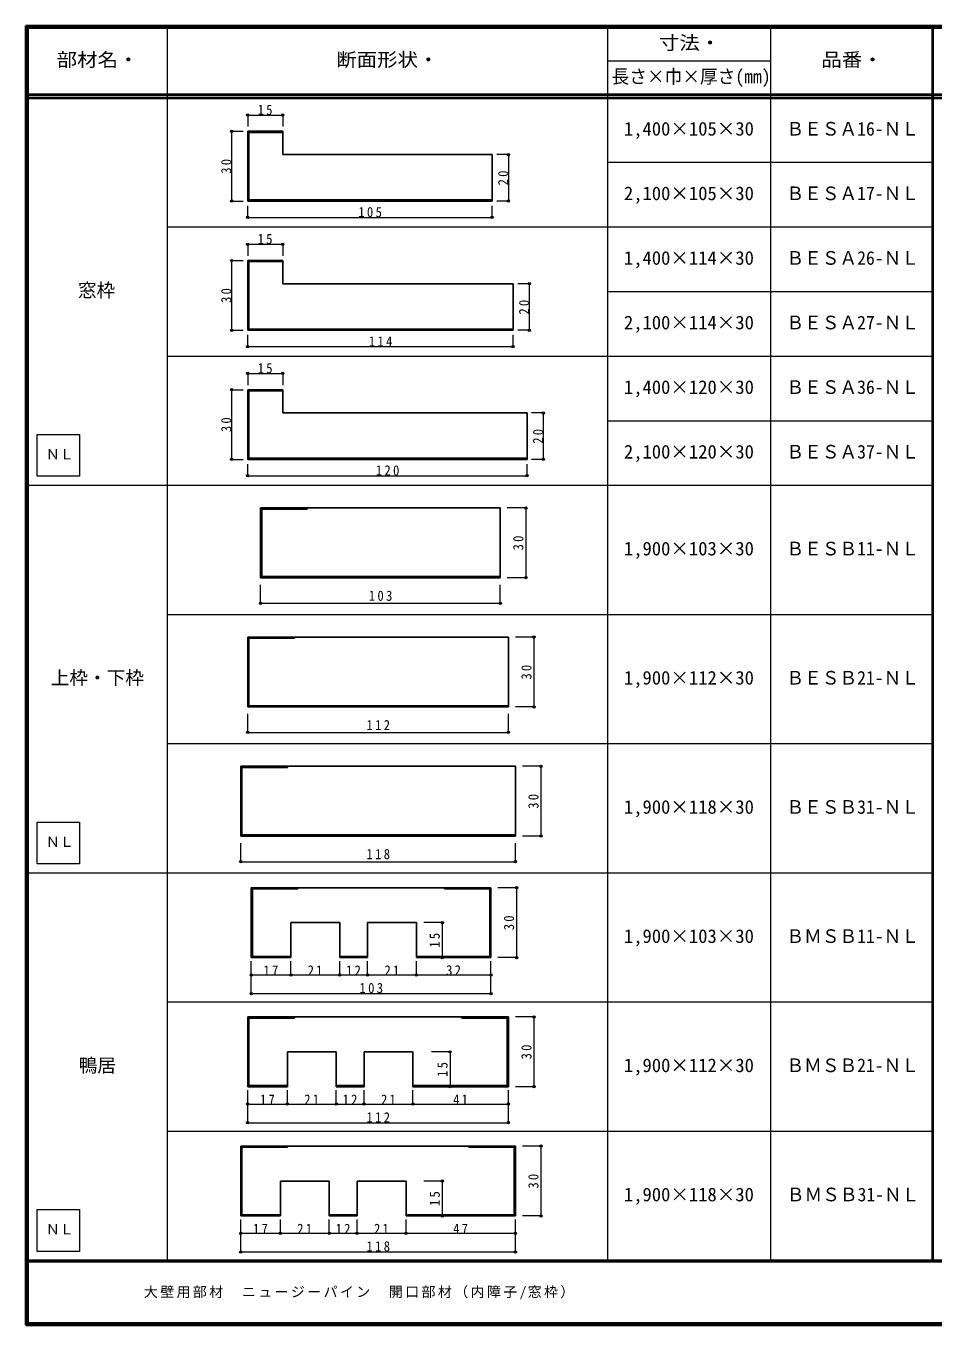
# Model space of a CAD drawing. Units: millimetres at full size, sheet at 1:2. Extents: x -400 to 380, y -287 to 278.
# Drawn here: x -400 to -10, y -280 to 278 of the extents above; entities that cross this region are included whole.
import ezdxf
from ezdxf.enums import TextEntityAlignment as Align

# ---------------------------------------------------------------- set-up
doc = ezdxf.new("R2010")
doc.units = ezdxf.units.MM
doc.header["$LTSCALE"] = 2
doc.header["$PDMODE"] = 32
doc.header["$PDSIZE"] = 1
for name, color, linetype, lineweight in [('0-4', 3, 'Continuous', 25), ('0-A', 7, 'Continuous', 18), ('0-B', 7, 'Continuous', 9), ('F-1', 7, 'Continuous', 40)]:
    doc.layers.add(name, color=color, linetype=linetype, lineweight=lineweight)
doc.layers.add('F-A', color=7, linetype='Continuous')
doc.styles.add('ＭＳ ゴシック', font='')
doc.styles.get('ＭＳ ゴシック').set_extended_font_data('MS Gothic')

msp = doc.modelspace()

# ---------------------------------------------------------------- linework, layer by layer
at = {"layer": '0-4'}
for p, q in [((-304.667, 233.036), (-304.667, 203.036)), ((-289.667, 233.036), (-304.667, 233.036)), ((-289.667, 232.536), (-304.667, 232.536)), ((-304.167, 233.036), (-304.167, 203.036)), ((-289.667, 233.036), (-289.667, 223.036)), ((-199.667, 223.036), (-289.667, 223.036)), ((-199.667, 223.036), (-199.667, 203.036)), ((-304.667, 203.536), (-199.667, 203.536)), ((-304.667, 203.036), (-199.667, 203.036)), ((-304.667, 177.48), (-304.667, 147.48)), ((-289.667, 177.48), (-304.667, 177.48)), ((-289.667, 176.98), (-304.667, 176.98)), ((-304.167, 177.48), (-304.167, 147.48)), ((-289.667, 177.48), (-289.667, 167.48)), ((-190.667, 167.48), (-289.667, 167.48)), ((-190.667, 167.48), (-190.667, 147.48)), ((-304.667, 147.98), (-190.667, 147.98)), ((-304.667, 147.48), (-190.667, 147.48)), ((-304.667, 121.925), (-304.667, 91.925)), ((-289.667, 121.925), (-304.667, 121.925)), ((-289.667, 121.425), (-304.667, 121.425)), ((-304.167, 121.925), (-304.167, 91.925)), ((-289.667, 121.925), (-289.667, 111.925)), ((-184.667, 111.925), (-289.667, 111.925)), ((-184.667, 111.925), (-184.667, 91.925)), ((-304.667, 92.425), (-184.667, 92.425)), ((-304.667, 91.925), (-184.667, 91.925)), ((-196.167, 71.05), (-299.167, 71.05)), ((-299.167, 71.05), (-299.167, 41.05)), ((-279.167, 70.55), (-299.167, 70.55)), ((-298.667, 71.05), (-298.667, 41.05)), ((-279.167, 71.05), (-279.167, 70.55)), ((-196.167, 41.05), (-196.167, 71.05)), ((-299.167, 41.55), (-196.167, 41.55)), ((-299.167, 41.05), (-196.167, 41.05)), ((-192.667, 15.494), (-304.667, 15.494)), ((-304.667, 15.494), (-304.667, -14.506)), ((-284.667, 14.994), (-304.667, 14.994)), ((-304.167, 15.494), (-304.167, -14.506)), ((-284.667, 15.494), (-284.667, 14.994)), ((-192.667, -14.506), (-192.667, 15.494)), ((-304.667, -14.006), (-192.667, -14.006)), ((-304.667, -14.506), (-192.667, -14.506)), ((-189.667, -40.062), (-307.667, -40.062)), ((-307.667, -40.062), (-307.667, -70.062)), ((-287.667, -40.562), (-307.667, -40.562)), ((-307.167, -40.062), (-307.167, -70.062)), ((-287.667, -40.062), (-287.667, -40.562)), ((-189.667, -70.062), (-189.667, -40.062)), ((-307.667, -69.562), (-189.667, -69.562)), ((-307.667, -70.062), (-189.667, -70.062)), ((-303.167, -92.291), (-303.167, -122.291)), ((-303.167, -92.291), (-200.167, -92.291)), ((-303.167, -92.791), (-283.167, -92.791)), ((-302.667, -92.291), (-302.667, -122.291)), ((-283.167, -92.291), (-283.167, -92.791)), ((-220.167, -92.291), (-220.167, -92.791)), ((-220.167, -92.791), (-200.167, -92.791)), ((-200.667, -92.291), (-200.667, -122.291)), ((-200.167, -92.291), (-200.167, -122.291)), ((-286.167, -107.291), (-286.167, -122.291)), ((-286.167, -107.291), (-265.167, -107.291)), ((-265.167, -107.291), (-265.167, -122.291)), ((-253.167, -107.291), (-253.167, -122.291)), ((-253.167, -107.291), (-232.167, -107.291)), ((-232.167, -107.291), (-232.167, -122.291)), ((-303.167, -121.791), (-286.167, -121.791)), ((-303.167, -122.291), (-286.167, -122.291)), ((-265.167, -121.791), (-253.167, -121.791)), ((-265.167, -122.291), (-253.167, -122.291)), ((-232.167, -121.791), (-200.167, -121.791)), ((-232.167, -122.291), (-200.167, -122.291)), ((-304.667, -147.847), (-304.667, -177.847)), ((-304.667, -147.847), (-192.667, -147.847)), ((-304.667, -148.347), (-284.667, -148.347)), ((-304.167, -147.847), (-304.167, -177.847)), ((-284.667, -147.847), (-284.667, -148.347)), ((-212.667, -147.847), (-212.667, -148.347)), ((-212.667, -148.347), (-192.667, -148.347)), ((-193.167, -147.847), (-193.167, -177.847)), ((-192.667, -147.847), (-192.667, -177.847)), ((-287.667, -162.847), (-287.667, -177.847)), ((-287.667, -162.847), (-266.667, -162.847)), ((-266.667, -162.847), (-266.667, -177.847)), ((-254.667, -162.847), (-254.667, -177.847)), ((-254.667, -162.847), (-233.667, -162.847)), ((-233.667, -162.847), (-233.667, -177.847)), ((-304.667, -177.347), (-287.667, -177.347)), ((-304.667, -177.847), (-287.667, -177.847)), ((-266.667, -177.347), (-254.667, -177.347)), ((-266.667, -177.847), (-254.667, -177.847)), ((-233.667, -177.347), (-192.667, -177.347)), ((-233.667, -177.847), (-192.667, -177.847)), ((-307.667, -203.402), (-307.667, -233.402)), ((-307.667, -203.402), (-189.667, -203.402)), ((-307.667, -203.902), (-287.667, -203.902)), ((-307.167, -203.402), (-307.167, -233.402)), ((-287.667, -203.402), (-287.667, -203.902)), ((-209.667, -203.402), (-209.667, -203.902)), ((-209.667, -203.902), (-189.667, -203.902)), ((-190.167, -203.402), (-190.167, -233.402)), ((-189.667, -203.402), (-189.667, -233.402)), ((-290.667, -218.402), (-290.667, -233.402)), ((-290.667, -218.402), (-269.667, -218.402)), ((-269.667, -218.402), (-269.667, -233.402)), ((-257.667, -218.402), (-257.667, -233.402)), ((-257.667, -218.402), (-236.667, -218.402)), ((-236.667, -218.402), (-236.667, -233.402)), ((-307.667, -232.902), (-290.667, -232.902)), ((-307.667, -233.402), (-290.667, -233.402)), ((-269.667, -232.902), (-257.667, -232.902)), ((-269.667, -233.402), (-257.667, -233.402)), ((-236.667, -232.902), (-189.667, -232.902)), ((-236.667, -233.402), (-189.667, -233.402))]:
    msp.add_line(p, q, dxfattribs=at)
at = {"layer": '0-A'}
for p, q in [((-395.214, 102.663), (-376.964, 102.663)), ((-395.214, 84.663), (-395.214, 102.663)), ((-376.964, 102.663), (-376.964, 84.663)), ((-376.964, 84.663), (-395.214, 84.663)), ((-395.214, -64.004), (-376.964, -64.004)), ((-395.214, -82.004), (-395.214, -64.004)), ((-376.964, -64.004), (-376.964, -82.004)), ((-376.964, -82.004), (-395.214, -82.004)), ((-395.214, -230.67), (-376.964, -230.67)), ((-395.214, -248.67), (-395.214, -230.67)), ((-376.964, -230.67), (-376.964, -248.67)), ((-376.964, -248.67), (-395.214, -248.67))]:
    msp.add_line(p, q, dxfattribs=at)
at = {"layer": '0-B', "color": 4}
for p, q in [((-304.667, 240.036), (-289.667, 240.036)), ((-304.667, 240.036), (-304.667, 235.036)), ((-289.667, 240.036), (-289.667, 235.036)), ((-311.667, 233.036), (-311.667, 203.036)), ((-311.667, 233.036), (-306.667, 233.036)), ((-192.667, 223.036), (-197.667, 223.036)), ((-192.667, 223.036), (-192.667, 203.036)), ((-311.667, 203.036), (-306.667, 203.036)), ((-192.667, 203.036), (-197.667, 203.036)), ((-304.667, 196.036), (-304.667, 201.036)), ((-304.667, 196.036), (-199.667, 196.036)), ((-199.667, 196.036), (-199.667, 201.036)), ((-304.667, 184.48), (-289.667, 184.48)), ((-304.667, 184.48), (-304.667, 179.48)), ((-289.667, 184.48), (-289.667, 179.48)), ((-311.667, 177.48), (-311.667, 147.48)), ((-311.667, 177.48), (-306.667, 177.48)), ((-183.667, 167.48), (-188.667, 167.48)), ((-183.667, 167.48), (-183.667, 147.48)), ((-311.667, 147.48), (-306.667, 147.48)), ((-304.667, 140.48), (-304.667, 145.48)), ((-190.667, 140.48), (-190.667, 145.48)), ((-183.667, 147.48), (-188.667, 147.48)), ((-304.667, 140.48), (-190.667, 140.48)), ((-304.667, 128.925), (-289.667, 128.925)), ((-304.667, 128.925), (-304.667, 123.925)), ((-289.667, 128.925), (-289.667, 123.925)), ((-311.667, 121.925), (-311.667, 91.925)), ((-311.667, 121.925), (-306.667, 121.925)), ((-177.667, 111.925), (-182.667, 111.925)), ((-177.667, 111.925), (-177.667, 91.925)), ((-311.667, 91.925), (-306.667, 91.925)), ((-304.667, 84.925), (-304.667, 89.925)), ((-184.667, 84.925), (-184.667, 89.925)), ((-177.667, 91.925), (-182.667, 91.925)), ((-304.667, 84.925), (-184.667, 84.925)), ((-185.167, 71.05), (-193.167, 71.05)), ((-185.167, 71.05), (-185.167, 41.05)), ((-185.167, 41.05), (-193.167, 41.05)), ((-299.167, 30.05), (-299.167, 38.05)), ((-196.167, 30.05), (-196.167, 38.05)), ((-299.167, 30.05), (-196.167, 30.05)), ((-181.667, 15.494), (-189.667, 15.494)), ((-181.667, 15.494), (-181.667, -14.506)), ((-181.667, -14.506), (-189.667, -14.506)), ((-304.667, -25.506), (-304.667, -17.506)), ((-192.667, -25.506), (-192.667, -17.506)), ((-304.667, -25.506), (-192.667, -25.506)), ((-178.667, -40.062), (-186.667, -40.062)), ((-178.667, -40.062), (-178.667, -70.062)), ((-178.667, -70.062), (-186.667, -70.062)), ((-307.667, -81.062), (-307.667, -73.062)), ((-189.667, -81.062), (-189.667, -73.062)), ((-307.667, -81.062), (-189.667, -81.062)), ((-189.167, -92.291), (-197.167, -92.291)), ((-221.092, -107.291), (-229.068, -107.291)), ((-221.092, -107.291), (-221.092, -122.291)), ((-221.092, -122.291), (-229.068, -122.291)), ((-303.167, -137.791), (-303.167, -123.791)), ((-286.167, -129.791), (-286.167, -123.791)), ((-265.167, -129.791), (-265.167, -123.791)), ((-253.167, -129.791), (-253.167, -123.791)), ((-232.167, -129.791), (-232.167, -123.791)), ((-200.167, -137.791), (-200.167, -123.791)), ((-303.167, -129.791), (-200.167, -129.791)), ((-303.167, -137.791), (-200.167, -137.791)), ((-181.667, -147.847), (-189.667, -147.847)), ((-217.747, -162.847), (-225.724, -162.847)), ((-217.747, -162.847), (-217.747, -177.847)), ((-217.747, -177.847), (-225.724, -177.847)), ((-304.667, -193.347), (-304.667, -179.347)), ((-287.667, -185.347), (-287.667, -179.347)), ((-266.667, -185.347), (-266.667, -179.347)), ((-254.667, -185.347), (-254.667, -179.347)), ((-233.667, -185.347), (-233.667, -179.347)), ((-192.667, -193.347), (-192.667, -179.347)), ((-304.667, -185.347), (-192.667, -185.347)), ((-304.667, -193.347), (-192.667, -193.347)), ((-178.667, -203.402), (-186.667, -203.402)), ((-221.068, -218.402), (-229.044, -218.402)), ((-221.068, -218.402), (-221.068, -233.402)), ((-221.068, -233.402), (-229.044, -233.402)), ((-307.667, -248.902), (-307.667, -234.902)), ((-290.667, -240.902), (-290.667, -234.902)), ((-269.667, -240.902), (-269.667, -234.902)), ((-257.667, -240.902), (-257.667, -234.902)), ((-236.667, -240.902), (-236.667, -234.902)), ((-189.667, -248.902), (-189.667, -234.902)), ((-307.667, -240.902), (-189.667, -240.902)), ((-307.667, -248.902), (-189.667, -248.902))]:
    msp.add_line(p, q, dxfattribs=at)
for points in [[(-189.167, -92.291), (-189.167, -122.291), (-197.167, -122.291)], [(-181.667, -147.847), (-181.667, -177.847), (-189.667, -177.847)], [(-178.667, -203.402), (-178.667, -233.402), (-186.667, -233.402)]]:
    msp.add_lwpolyline(points, dxfattribs=at)
at = {"layer": '0-B'}
for p in [(-304.667, 240.036), (-289.667, 240.036), (-311.667, 233.036), (-192.667, 223.036), (-311.667, 203.036), (-192.667, 203.036), (-304.667, 196.036), (-199.667, 196.036), (-304.667, 184.48), (-289.667, 184.48), (-311.667, 177.48), (-183.667, 167.48), (-311.667, 147.48), (-183.667, 147.48), (-304.667, 140.48), (-190.667, 140.48), (-304.667, 128.925), (-289.667, 128.925), (-311.667, 121.925), (-177.667, 111.925), (-311.667, 91.925), (-177.667, 91.925), (-304.667, 84.925), (-184.667, 84.925), (-185.167, 71.05), (-185.167, 41.05), (-299.167, 30.05), (-196.167, 30.05), (-181.667, 15.494), (-181.667, -14.506), (-304.667, -25.506), (-192.667, -25.506), (-178.667, -40.062), (-178.667, -70.062), (-307.667, -81.062), (-189.667, -81.062), (-189.167, -92.291), (-221.092, -107.291), (-221.092, -122.291), (-189.167, -122.291), (-303.167, -129.791), (-286.167, -129.791), (-265.167, -129.791), (-253.167, -129.791), (-232.167, -129.791), (-200.167, -129.791), (-303.167, -137.791), (-200.167, -137.791), (-181.667, -147.847), (-217.747, -162.847), (-217.747, -177.847), (-181.667, -177.847), (-304.667, -185.347), (-287.667, -185.347), (-266.667, -185.347), (-254.667, -185.347), (-233.667, -185.347), (-192.667, -185.347), (-304.667, -193.347), (-192.667, -193.347), (-178.667, -203.402), (-221.068, -218.402), (-221.068, -233.402), (-178.667, -233.402), (-307.667, -240.902), (-290.667, -240.902), (-269.667, -240.902), (-257.667, -240.902), (-236.667, -240.902), (-189.667, -240.902), (-307.667, -248.902), (-189.667, -248.902)]:
    msp.add_point(p, dxfattribs=at)
at = {"layer": 'F-1', "color": 6}
for p, q in [((-400, 278.333), (-400, -280.333)), ((-400, 278), (380, 278)), ((-400, 277.667), (380, 277.667)), ((-399.667, 278.333), (-399.667, -280.333)), ((-399.333, 278.333), (-399.333, -280.333)), ((-10.333, 278.337), (-10.333, -253)), ((380, 248.667), (-400, 248.667)), ((380, 247.333), (-400, 247.333)), ((380, -252.667), (-400, -252.667)), ((380, -253), (-400, -253)), ((380, -279.667), (-400, -279.667)), ((380, -280), (-400, -280)), ((380, -280.333), (-400, -280.333))]:
    msp.add_line(p, q, dxfattribs=at)
at = {"layer": 'F-1', "lineweight": 18}
for p, q in [((-339.333, 278.333), (-339.333, -252.667)), ((-150, 278.333), (-150, -253)), ((-80, 278.333), (-80, -253)), ((-80, 263.167), (-150, 263.167)), ((-10.333, 191.778), (-339.333, 191.778)), ((-10.333, 136.222), (-339.333, 136.222)), ((-10.333, 80.667), (-400, 80.667)), ((-10.333, 25.111), (-339.333, 25.111)), ((-10.333, -30.444), (-339.333, -30.444)), ((-10.333, -86), (-400, -86)), ((-10.333, -141.556), (-339.333, -141.556)), ((-10.333, -197.111), (-339.333, -197.111))]:
    msp.add_line(p, q, dxfattribs=at)
at = {"layer": 'F-1', "color": 4, "lineweight": 9}
for p, q in [((-10.333, 219.556), (-150, 219.556)), ((-10.333, 164), (-150, 164)), ((-10.333, 108.444), (-150, 108.444))]:
    msp.add_line(p, q, dxfattribs=at)
at = {"layer": 'F-1', "color": 6}
msp.add_lwpolyline([(-400, 278.333), (380, 278.333), (380, -280.333)], dxfattribs=at)

# ---------------------------------------------------------------- texts
at = {"layer": '0-A', "style": 'ＭＳ ゴシック'}
for s, height, p in [('1,400×105×30', 5.865, (-143, 229.444)), ('2,100×105×30', 5.865, (-143, 201.667)), ('1,400×114×30', 5.865, (-143, 173.889)), ('2,100×114×30', 5.865, (-143, 146.111)), ('1,400×120×30', 5.865, (-143, 118.333)), ('ＮＬ', 4.399, (-391.464, 90.663)), ('2,100×120×30', 5.865, (-143, 90.556)), ('1,900×103×30', 5.865, (-143, 48.889)), ('1,900×112×30', 5.865, (-143, -6.667)), ('1,900×118×30', 5.865, (-143, -62.222)), ('ＮＬ', 4.399, (-391.464, -76.004)), ('1,900×103×30', 5.865, (-143, -117.778)), ('1,900×112×30', 5.865, (-143, -173.333)), ('1,900×118×30', 5.865, (-143, -228.889)), ('ＮＬ', 4.399, (-391.464, -242.67))]:
    msp.add_text(s, height=height, dxfattribs=at).set_placement(p, align=Align.BOTTOM_LEFT)
at = {"layer": '0-A', "style": 'ＭＳ ゴシック', "width": 0.95}
for s, p in [('ＢＥＳＡ16-ＮＬ', (-73.167, 229.444)), ('ＢＥＳＡ17-ＮＬ', (-73.167, 201.667)), ('ＢＥＳＡ26-ＮＬ', (-73.167, 173.889)), ('ＢＥＳＡ27-ＮＬ', (-73.167, 146.111)), ('ＢＥＳＡ36-ＮＬ', (-73.167, 118.333)), ('ＢＥＳＡ37-ＮＬ', (-73.167, 90.556)), ('ＢＥＳＢ11-ＮＬ', (-73.167, 48.889)), ('ＢＥＳＢ21-ＮＬ', (-73.167, -6.667)), ('ＢＥＳＢ31-ＮＬ', (-73.167, -62.222)), ('ＢＭＳＢ11-ＮＬ', (-73.167, -117.778)), ('ＢＭＳＢ21-ＮＬ', (-73.167, -173.333)), ('ＢＭＳＢ31-ＮＬ', (-73, -228.889))]:
    msp.add_text(s, height=5.865, dxfattribs=at).set_placement(p, align=Align.BOTTOM_LEFT)
at = {"layer": '0-B', "char_height": 4.399, "attachment_point": 7, "style": 'ＭＳ ゴシック'}
for s, insert in [('\\T1.36;\\W0.9;15', (-300.417, 240.036)), ('\\T1.38;\\W0.9;105', (-257.167, 196.036)), ('\\T1.36;\\W0.9;15', (-300.417, 184.48)), ('\\T1.38;\\W0.9;114', (-252.667, 140.48)), ('\\T1.36;\\W0.9;15', (-300.417, 128.925)), ('\\T1.38;\\W0.9;120', (-249.667, 84.925)), ('\\T1.38;\\W0.9;103', (-252.667, 31.05)), ('\\T1.38;\\W0.9;112', (-253.667, -24.506)), ('\\T1.38;\\W0.9;118', (-253.667, -80.062)), ('\\T1.36;\\W0.9;17', (-297.917, -130.043)), ('\\T1.36;\\W0.9;21', (-278.917, -130.043)), ('\\T1.36;\\W0.9;12', (-262.417, -130.043)), ('\\T1.36;\\W0.9;21', (-245.917, -130.043)), ('\\T1.36;\\W0.9;32', (-219.417, -130.043)), ('\\T1.38;\\W0.9;103', (-256.667, -137.652)), ('\\T1.36;\\W0.9;17', (-299.417, -185.598)), ('\\T1.36;\\W0.9;21', (-280.417, -185.598)), ('\\T1.36;\\W0.9;12', (-263.917, -185.598)), ('\\T1.36;\\W0.9;21', (-247.417, -185.598)), ('\\T1.36;\\W0.9;41', (-216.417, -185.598)), ('\\T1.38;\\W0.9;112', (-253.667, -193.208)), ('\\T1.36;\\W0.9;17', (-302.417, -241.154)), ('\\T1.36;\\W0.9;21', (-283.417, -241.154)), ('\\T1.36;\\W0.9;12', (-266.917, -241.154)), ('\\T1.36;\\W0.9;21', (-250.417, -241.154)), ('\\T1.36;\\W0.9;47', (-216.417, -241.154)), ('\\T1.38;\\W0.9;118', (-253.667, -248.763))]:
    msp.add_mtext(s, dxfattribs=dict(at, insert=insert))
at = {"layer": '0-B', "char_height": 4.399, "attachment_point": 7, "rotation": 90, "style": 'ＭＳ ゴシック'}
for s, insert in [('\\T1.36;\\W0.9;30', (-311.667, 214.786)), ('\\T1.36;\\W0.9;20', (-192.667, 209.786)), ('\\T1.36;\\W0.9;30', (-311.667, 159.23)), ('\\T1.36;\\W0.9;20', (-183.667, 154.23)), ('\\T1.36;\\W0.9;30', (-311.667, 103.675)), ('\\T1.36;\\W0.9;20', (-177.667, 98.675)), ('\\T1.36;\\W0.9;30', (-186.167, 52.8)), ('\\T1.36;\\W0.9;30', (-182.667, -2.756)), ('\\T1.36;\\W0.9;30', (-179.667, -58.312)), ('\\T1.36;\\W0.9;30', (-190.167, -110.541)), ('\\T1.36;\\W0.9;15', (-222.092, -118.041)), ('\\T1.36;\\W0.9;30', (-182.667, -166.097)), ('\\T1.36;\\W0.9;15', (-218.747, -173.597)), ('\\T1.36;\\W0.9;30', (-179.667, -221.652)), ('\\T1.36;\\W0.9;15', (-222.068, -229.152))]:
    msp.add_mtext(s, dxfattribs=dict(at, insert=insert))
at = {"layer": 'F-1', "style": 'ＭＳ ゴシック', "width": 0.95}
msp.add_text('長さ×巾×厚さ(㎜)', height=5.865, dxfattribs=at).set_placement((-148.3, 251.917), align=Align.BOTTOM_LEFT)
at = {"layer": 'F-1', "style": 'ＭＳ ゴシック'}
for s, p in [('窓枠', (-377.667, 160)), ('上枠・下枠', (-389.333, -6.667)), ('鴨居', (-377.333, -173.333))]:
    msp.add_text(s, height=5.865, dxfattribs=at).set_placement(p, align=Align.BOTTOM_LEFT)
at = {"layer": 'F-A', "style": 'ＭＳ ゴシック', "width": 1.1}
for s, p in [('寸法・', (-128, 266.417)), ('部材名・', (-386.833, 259.167)), ('断面形状・', (-266.667, 259.167)), ('品番・', (-58.167, 259.167))]:
    msp.add_text(s, height=5.865, dxfattribs=at).set_placement(p, align=Align.BOTTOM_LEFT)
at = {"layer": 'F-A', "insert": (-349.333, -269.333), "char_height": 4.399, "attachment_point": 7, "style": 'ＭＳ ゴシック'}
msp.add_mtext('\\T1.17;大壁用部材\u3000ニュージーパイン\u3000開口部材（内障子/窓枠）', dxfattribs=at)

doc.saveas('drawing.dxf')
